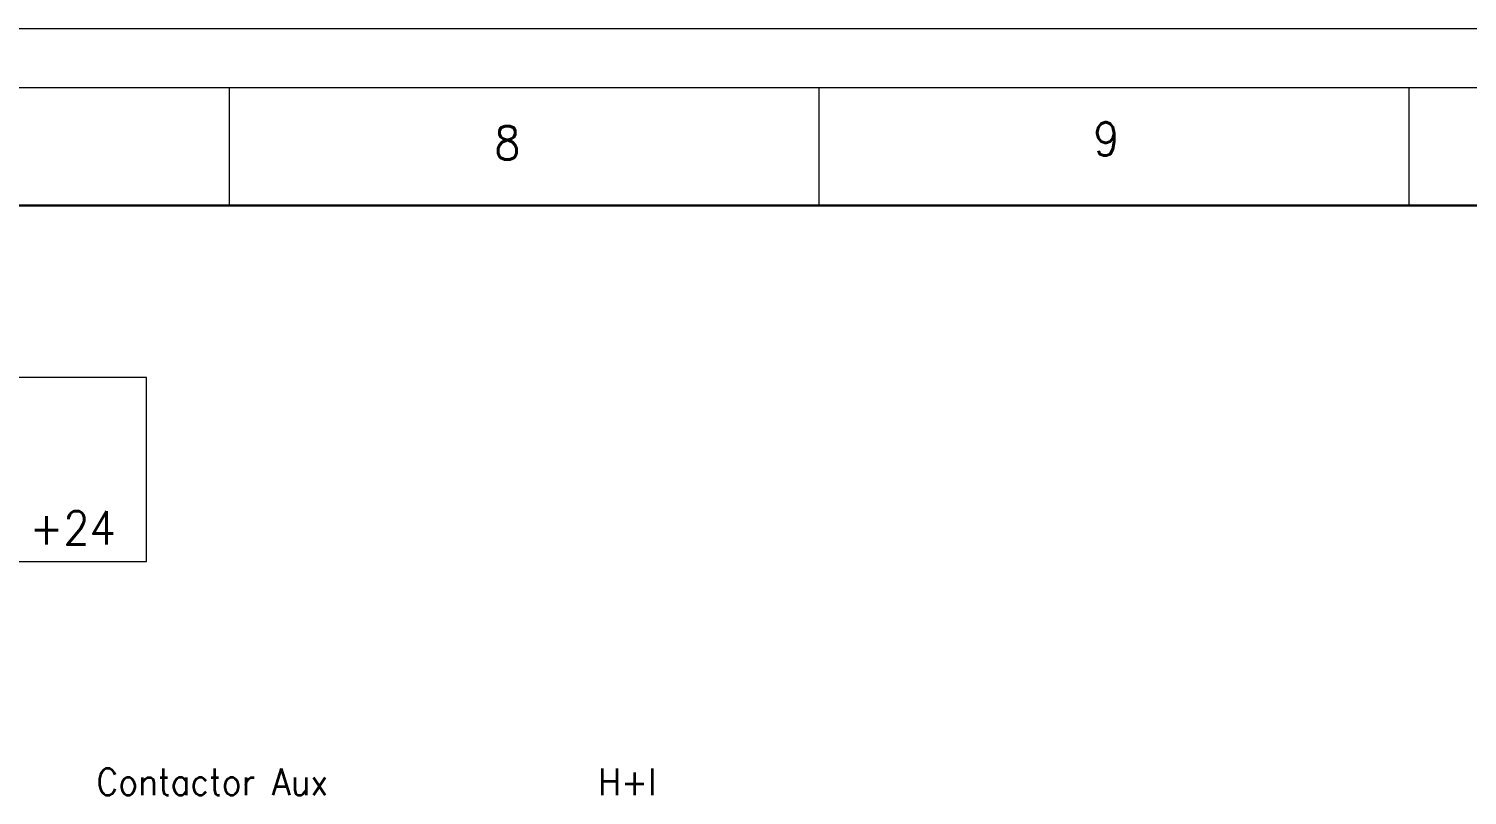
# Model space of a CAD drawing. Header units: inches. Extents: x 0 to 9.7, y 0 to 7.5.
# Drawn here: x 5.874 to 8.025, y 6.35 to 7.497 of the extents above; entities that cross this region are included whole.
import ezdxf

# ---------------------------------------------------------------- set-up
doc = ezdxf.new("R2010")
doc.units = ezdxf.units.IN
doc.layers.get('0').update_dxf_attribs({"lineweight": 0})
doc.styles.get("Standard").update_dxf_attribs({"font": 'STANDARD'})

msp = doc.modelspace()

# ---------------------------------------------------------------- linework, layer by layer
msp.add_line((9.702, 7.497), (0, 7.497))
at = {"lineweight": 15}
for p, q in [((9.6138, 7.4088), (0.0882, 7.4088)), ((6.174, 7.2324), (6.174, 7.4088)), ((7.056, 7.2324), (7.056, 7.4088)), ((7.938, 7.2324), (7.938, 7.4088))]:
    msp.add_line(p, q, dxfattribs=at)
at = {"color": 7, "lineweight": 30}
msp.add_line((9.4374, 7.2324), (0.2646, 7.2324), dxfattribs=at)
at = {"lineweight": 18}
for p, q in [((6.05, 6.975), (5.025, 6.975)), ((6.05, 6.7), (6.05, 6.975)), ((5.175, 6.7), (6.05, 6.7)), ((6.05, 6.7), (6.05, 6.7))]:
    msp.add_line(p, q, dxfattribs=at)

# ---------------------------------------------------------------- texts
for s, height, p in [('9', 0.05, (7.4658, 7.3071)), ('8', 0.05, (6.5701, 7.3013)), ('+24', 0.05, (5.875, 6.725)), ('Contactor Aux ', 0.04, (5.975, 6.35)), ('H+I', 0.04, (6.725, 6.35))]:
    msp.add_text(s, height=height, dxfattribs=at).set_placement(p)

doc.saveas('drawing.dxf')
